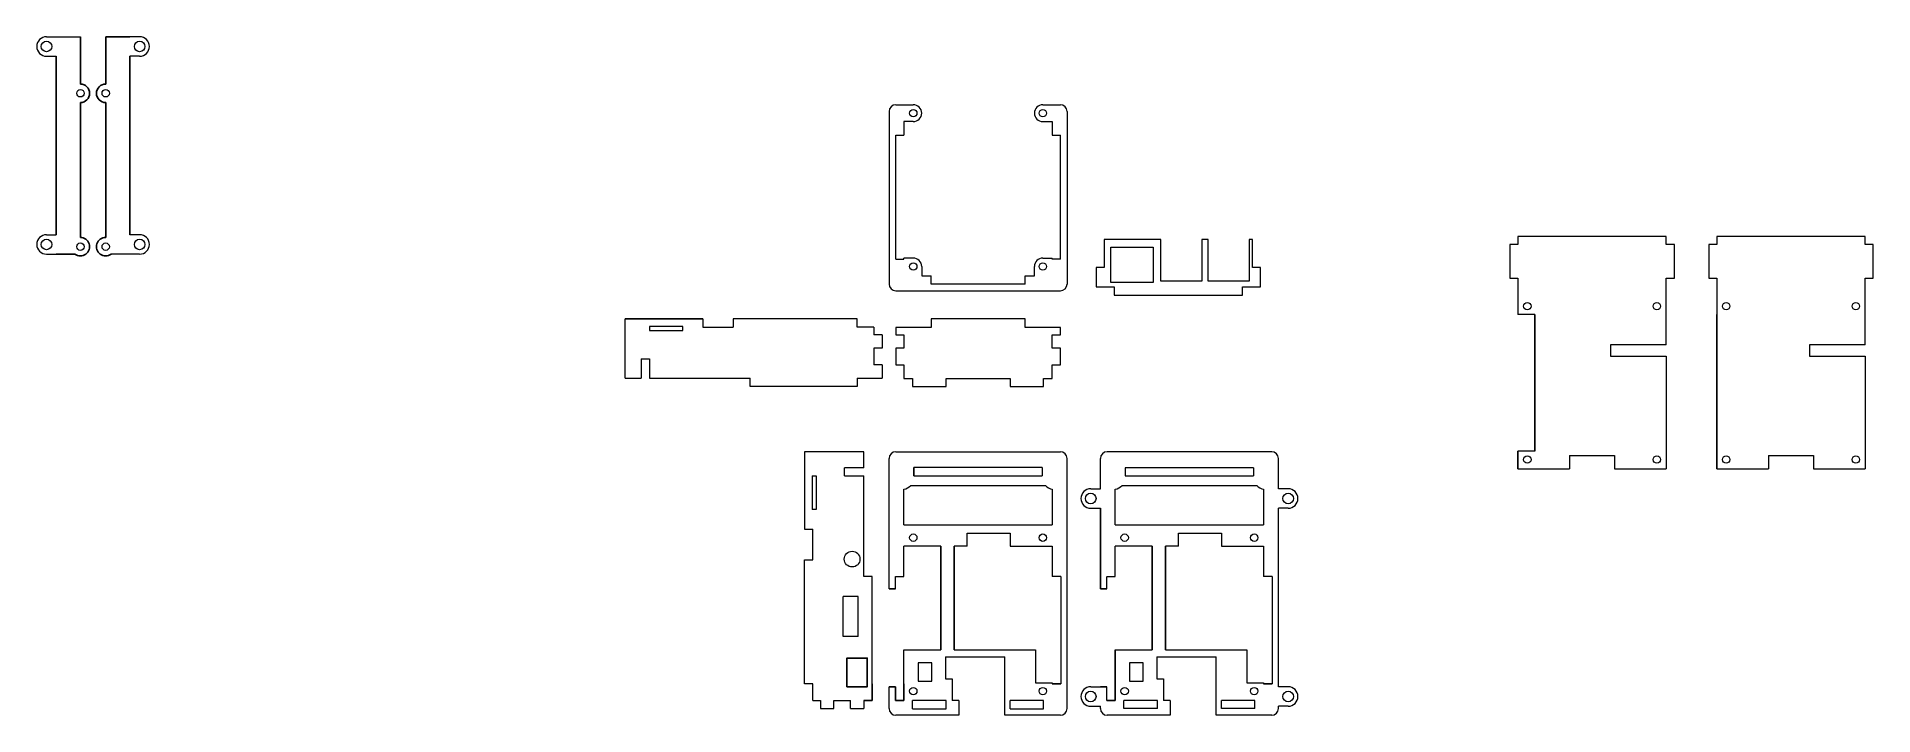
# Model space of a CAD drawing. Header units: millimetres. Extents: x -207 to 488, y 37 to 293.
import ezdxf

# ---------------------------------------------------------------- set-up
doc = ezdxf.new("R2010")
doc.units = ezdxf.units.MM

msp = doc.modelspace()

# ---------------------------------------------------------------- linework, layer by layer
at = {"color": 7, "linetype": 'Continuous', "lineweight": 15}
for p, q in [((-202.86, 293.49), (-190.03, 293.49)), ((-167.63, 293.49), (-171.32, 293.49)), ((-202.86, 286.12), (-199.17, 286.12)), ((-167.63, 286.12), (-171.32, 286.12)), ((115.87, 265.22), (115.87, 199.94)), ((118.41, 267.76), (125.01, 267.76)), ((174.03, 267.76), (180.64, 267.76)), ((183.18, 265.22), (183.18, 199.94)), ((125.01, 261.41), (121.45, 261.41)), ((121.45, 261.41), (121.45, 256.2)), ((174.03, 261.41), (177.59, 261.41)), ((177.59, 261.41), (177.59, 256.2)), ((118.41, 256.2), (121.45, 256.2)), ((118.41, 209.34), (118.41, 256.2)), ((177.59, 256.2), (180.64, 256.2)), ((180.64, 209.34), (180.64, 256.2)), ((-202.86, 218.6), (-199.17, 218.6)), ((-167.63, 218.6), (-171.32, 218.6)), ((197.2, 216.72), (197.2, 206.21)), ((218.61, 216.72), (197.2, 216.72)), ((218.61, 200.98), (218.61, 216.72)), ((234.1, 216.72), (234.1, 200.98)), ((236.54, 216.72), (234.1, 216.72)), ((236.54, 200.98), (236.54, 216.72)), ((252.04, 216.72), (252.04, 200.98)), ((253.33, 216.72), (252.04, 216.72)), ((253.33, 206.21), (253.33, 216.72)), ((353.71, 217.96), (353.71, 214.91)), ((409.84, 217.96), (353.71, 217.96)), ((409.84, 214.91), (409.84, 217.96)), ((428.94, 217.96), (428.94, 214.91)), ((485.07, 217.96), (428.94, 217.96)), ((485.07, 214.91), (485.07, 217.96)), ((-202.86, 211.23), (-199.17, 211.23)), ((-167.63, 211.23), (-178.41, 211.23)), ((118.41, 209.34), (121.45, 209.34)), ((121.45, 209.34), (121.45, 209.72)), ((125.01, 209.72), (121.45, 209.72)), ((174.03, 209.72), (177.59, 209.72)), ((177.59, 209.34), (177.59, 209.72)), ((180.64, 209.34), (177.59, 209.34)), ((199.74, 213.85), (215.74, 213.85)), ((199.74, 200.47), (199.74, 213.85)), ((215.74, 213.85), (215.74, 200.47)), ((350.66, 214.91), (350.66, 202.21)), ((353.71, 214.91), (350.66, 214.91)), ((412.89, 214.91), (409.84, 214.91)), ((412.89, 202.21), (412.89, 214.91)), ((425.89, 214.91), (425.89, 202.21)), ((428.94, 214.91), (425.89, 214.91)), ((488.12, 214.91), (485.07, 214.91)), ((488.12, 202.21), (488.12, 214.91)), ((128.18, 206.55), (128.18, 202.99)), ((128.18, 202.99), (131.74, 202.99)), ((131.74, 199.94), (131.74, 202.99)), ((167.3, 199.94), (167.3, 202.99)), ((167.3, 202.99), (170.86, 202.99)), ((170.86, 202.99), (170.86, 206.55)), ((197.2, 206.21), (194.15, 206.21)), ((194.15, 206.21), (194.15, 198.92)), ((256.38, 206.21), (253.33, 206.21)), ((256.38, 198.92), (256.38, 206.21)), ((350.66, 202.21), (353.71, 202.21)), ((353.71, 202.21), (353.71, 188.37)), ((409.84, 202.21), (412.89, 202.21)), ((409.84, 176.94), (409.84, 202.21)), ((425.89, 202.21), (428.94, 202.21)), ((428.94, 202.21), (428.94, 188.37)), ((485.07, 202.21), (488.12, 202.21)), ((485.07, 176.94), (485.07, 202.21)), ((118.41, 197.4), (180.64, 197.4)), ((167.3, 199.94), (131.74, 199.94)), ((194.15, 198.92), (201.01, 198.92)), ((215.74, 200.47), (199.74, 200.47)), ((201.01, 198.92), (201.01, 195.74)), ((201.01, 195.74), (249.52, 195.74)), ((234.1, 200.98), (218.61, 200.98)), ((252.04, 200.98), (236.54, 200.98)), ((249.52, 198.92), (256.38, 198.92)), ((249.52, 195.74), (249.52, 198.92)), ((360.06, 188.37), (353.71, 188.37)), ((16.04, 164.3), (16.04, 186.78)), ((25.18, 183.91), (25.18, 182.34)), ((37.88, 183.91), (25.18, 183.91)), ((25.18, 182.34), (37.88, 182.34)), ((37.88, 182.34), (37.88, 183.91)), ((45.37, 186.78), (45.37, 183.61)), ((45.37, 183.61), (56.93, 183.61)), ((56.93, 186.78), (56.93, 183.61)), ((103.79, 186.78), (56.93, 186.78)), ((103.79, 183.61), (103.79, 186.78)), ((110.14, 183.61), (103.79, 183.61)), ((110.14, 183.61), (110.14, 180.76)), ((113.19, 180.76), (110.14, 180.76)), ((113.19, 180.76), (113.19, 175.68)), ((118.41, 183.54), (118.41, 180.7)), ((131.74, 183.54), (118.41, 183.54)), ((118.41, 180.7), (121.45, 180.7)), ((121.45, 180.7), (121.45, 175.62)), ((131.74, 186.72), (131.74, 183.54)), ((167.3, 186.72), (131.74, 186.72)), ((167.3, 183.54), (167.3, 186.72)), ((180.64, 183.54), (167.3, 183.54)), ((177.59, 180.7), (180.64, 180.7)), ((177.59, 175.62), (177.59, 180.7)), ((180.64, 180.7), (180.64, 183.54)), ((113.19, 175.68), (110.14, 175.68)), ((110.14, 175.68), (110.14, 169.38)), ((118.41, 175.62), (118.41, 169.32)), ((121.45, 175.62), (118.41, 175.62)), ((180.64, 175.62), (177.59, 175.62)), ((180.64, 169.32), (180.64, 175.62)), ((409.84, 176.94), (388.76, 176.94)), ((388.76, 176.94), (388.76, 172.62)), ((485.07, 176.94), (463.99, 176.94)), ((463.99, 176.94), (463.99, 172.62)), ((22.13, 171.59), (22.13, 164.3)), ((22.13, 171.59), (25.18, 171.59)), ((25.18, 171.59), (25.18, 164.3)), ((113.19, 169.38), (110.14, 169.38)), ((113.19, 169.38), (113.19, 164.3)), ((118.41, 169.32), (121.45, 169.32)), ((121.45, 169.32), (121.45, 164.24)), ((177.59, 169.32), (180.64, 169.32)), ((177.59, 164.24), (177.59, 169.32)), ((388.76, 172.62), (409.84, 172.62)), ((409.84, 172.62), (409.84, 129.95)), ((463.99, 172.62), (485.07, 172.62)), ((485.07, 172.62), (485.07, 129.95)), ((16.04, 164.3), (22.13, 164.3)), ((25.18, 164.3), (63.28, 164.3)), ((63.28, 161.13), (63.28, 164.3)), ((103.79, 161.13), (63.28, 161.13)), ((103.79, 164.3), (113.19, 164.3)), ((103.79, 164.3), (103.79, 161.13)), ((121.45, 164.24), (124.76, 164.24)), ((124.76, 164.24), (124.76, 161.19)), ((124.76, 161.19), (137.46, 161.19)), ((137.46, 164.24), (161.59, 164.24)), ((137.46, 161.19), (137.46, 164.24)), ((161.59, 164.24), (161.59, 161.19)), ((161.59, 161.19), (174.29, 161.19)), ((174.29, 164.24), (177.59, 164.24)), ((174.29, 161.19), (174.29, 164.24)), ((83.84, 136.49), (83.84, 107.13)), ((106.32, 136.49), (83.84, 136.49)), ((106.32, 130.4), (106.32, 136.49)), ((115.87, 84.66), (115.87, 133.93)), ((118.41, 136.47), (180.64, 136.47)), ((183.18, 39.31), (183.18, 133.93)), ((195.81, 122.47), (195.81, 133.93)), ((260.58, 136.47), (198.35, 136.47)), ((263.12, 122.47), (263.12, 133.93)), ((360.06, 136.68), (353.71, 136.68)), ((373.24, 135.03), (390.28, 135.03)), ((373.24, 135.03), (373.24, 129.95)), ((390.28, 135.03), (390.28, 129.95)), ((448.47, 135.03), (465.52, 135.03)), ((448.47, 135.03), (448.47, 129.95)), ((465.52, 135.03), (465.52, 129.95)), ((86.71, 127.32), (86.71, 114.62)), ((86.71, 127.32), (88.29, 127.32)), ((88.29, 127.32), (88.29, 114.62)), ((106.32, 130.4), (99.03, 130.4)), ((99.03, 127.32), (99.03, 130.4)), ((99.03, 127.32), (106.32, 127.32)), ((106.32, 89.22), (106.32, 127.32)), ((173.78, 130.5), (125.26, 130.5)), ((125.26, 127.32), (173.78, 127.32)), ((173.78, 130.5), (173.78, 127.32)), ((253.72, 130.37), (205.2, 130.37)), ((205.2, 130.37), (205.2, 127.32)), ((205.2, 127.32), (253.72, 127.32)), ((253.72, 130.37), (253.72, 127.32)), ((353.71, 129.95), (373.24, 129.95)), ((390.28, 129.95), (409.84, 129.95)), ((428.94, 129.95), (448.47, 129.95)), ((465.52, 129.95), (485.07, 129.95)), ((121.45, 108.78), (121.45, 122.27)), ((124.04, 123.67), (175.01, 123.67)), ((177.59, 122.27), (177.59, 108.78)), ((192.12, 122.47), (195.81, 122.47)), ((201.39, 108.78), (201.39, 122.27)), ((203.98, 123.67), (254.95, 123.67)), ((257.53, 122.27), (257.53, 108.78)), ((266.81, 122.47), (263.12, 122.47)), ((88.29, 114.62), (86.71, 114.62)), ((192.12, 115.09), (195.81, 115.09)), ((266.81, 115.09), (263.12, 115.09)), ((263.12, 47.57), (263.12, 115.09)), ((83.84, 107.13), (87.02, 107.13)), ((87.02, 95.57), (87.02, 107.13)), ((121.45, 108.78), (177.59, 108.78)), ((145.33, 105.61), (161.71, 105.61)), ((145.33, 100.78), (145.33, 105.61)), ((161.71, 105.61), (161.71, 100.78)), ((201.39, 108.78), (257.53, 108.78)), ((225.27, 105.61), (241.65, 105.61)), ((225.27, 100.78), (225.27, 105.61)), ((241.65, 105.61), (241.65, 100.78)), ((121.45, 89.22), (121.45, 100.78)), ((135.45, 100.78), (121.45, 100.78)), ((145.33, 100.78), (140.45, 100.78)), ((161.71, 100.78), (177.59, 100.78)), ((177.59, 100.78), (177.59, 89.22)), ((201.39, 89.22), (201.39, 100.78)), ((215.39, 100.78), (201.39, 100.78)), ((225.27, 100.78), (220.39, 100.78)), ((241.65, 100.78), (257.53, 100.78)), ((257.53, 100.78), (257.53, 89.22)), ((83.84, 48.71), (83.84, 95.57)), ((83.84, 95.57), (87.02, 95.57)), ((109.5, 89.22), (106.32, 89.22)), ((109.5, 48.71), (109.5, 89.22)), ((118.28, 89.22), (121.45, 89.22)), ((118.28, 84.66), (118.28, 89.22)), ((180.76, 89.22), (177.59, 89.22)), ((180.76, 89.22), (180.76, 48.71)), ((198.22, 84.66), (198.22, 89.22)), ((198.35, 89.22), (201.39, 89.22)), ((260.7, 89.22), (257.53, 89.22)), ((260.7, 89.22), (260.7, 48.71)), ((98.54, 66.62), (98.54, 81.71)), ((104.13, 81.71), (98.54, 81.71)), ((104.13, 66.62), (104.13, 81.71)), ((104.13, 66.62), (98.54, 66.62)), ((121.45, 48.71), (121.45, 61.59)), ((121.45, 61.59), (135.45, 61.59)), ((132.05, 56.64), (126.88, 56.64)), ((126.88, 56.64), (126.88, 49.69)), ((132.05, 49.69), (132.05, 56.64)), ((137.15, 58.92), (159.68, 58.92)), ((137.15, 58.92), (137.15, 50.62)), ((140.45, 61.59), (171.24, 61.59)), ((159.68, 36.77), (159.68, 58.92)), ((171.24, 61.59), (171.24, 49.09)), ((201.39, 61.59), (215.39, 61.59)), ((212, 56.64), (206.82, 56.64)), ((206.82, 56.64), (206.82, 49.69)), ((212, 49.69), (212, 56.64)), ((217.09, 58.92), (239.62, 58.92)), ((217.09, 58.92), (217.09, 50.62)), ((220.39, 61.59), (251.18, 61.59)), ((239.62, 36.77), (239.62, 58.92)), ((251.18, 61.59), (251.18, 49.09)), ((87.02, 48.71), (83.84, 48.71)), ((87.02, 42.36), (87.02, 48.71)), ((126.88, 49.69), (132.05, 49.69)), ((137.15, 50.62), (139.67, 50.62)), ((139.67, 50.62), (139.67, 42.36)), ((171.24, 49.09), (177.59, 49.09)), ((177.59, 49.09), (177.59, 48.71)), ((206.82, 49.69), (212, 49.69)), ((217.09, 50.62), (219.61, 50.62)), ((219.61, 50.62), (219.61, 42.36)), ((251.18, 49.09), (257.53, 49.09)), ((257.53, 49.09), (257.53, 48.71)), ((87.02, 42.36), (89.86, 42.36)), ((89.86, 42.36), (89.86, 39.31)), ((94.94, 42.36), (101.24, 42.36)), ((94.94, 39.31), (94.94, 42.36)), ((101.24, 39.31), (101.24, 42.36)), ((106.32, 42.36), (106.32, 39.31)), ((115.87, 39.31), (115.87, 47.57)), ((137.46, 42.36), (124.76, 42.36)), ((124.76, 39.19), (124.76, 42.36)), ((137.46, 39.19), (137.46, 42.36)), ((142.21, 42.36), (139.67, 42.36)), ((142.21, 42.36), (142.21, 36.77)), ((174.29, 42.36), (161.59, 42.36)), ((161.59, 39.19), (161.59, 42.36)), ((174.29, 39.19), (174.29, 42.36)), ((192.12, 47.57), (195.81, 47.57)), ((198.22, 42.36), (198.22, 47.57)), ((204.7, 39.31), (204.7, 42.36)), ((217.4, 42.36), (204.7, 42.36)), ((217.4, 39.31), (217.4, 42.36)), ((222.15, 42.36), (219.61, 42.36)), ((222.15, 42.36), (222.15, 36.77)), ((254.23, 42.36), (241.53, 42.36)), ((241.53, 39.31), (241.53, 42.36)), ((254.23, 39.31), (254.23, 42.36)), ((266.81, 47.57), (263.12, 47.57)), ((89.86, 39.31), (94.94, 39.31)), ((101.24, 39.31), (106.32, 39.31)), ((142.21, 36.77), (118.41, 36.77)), ((124.76, 39.19), (137.46, 39.19)), ((180.64, 36.77), (159.68, 36.77)), ((161.59, 39.19), (174.29, 39.19)), ((192.12, 40.2), (195.81, 40.2)), ((195.81, 39.31), (195.81, 40.2)), ((222.15, 36.77), (198.35, 36.77)), ((217.4, 39.31), (204.7, 39.31)), ((260.58, 36.77), (239.62, 36.77)), ((254.23, 39.31), (241.53, 39.31)), ((266.81, 40.2), (263.12, 40.2)), ((263.12, 39.31), (263.12, 40.2))]:
    msp.add_line(p, q, dxfattribs=at)
for p, q in [((-190.03, 275.6), (-190.03, 293.49)), ((-180.46, 275.6), (-180.46, 293.49)), ((-180.46, 293.49), (-171.32, 293.49)), ((-199.17, 286.12), (-199.17, 218.6)), ((-171.32, 286.12), (-171.32, 218.6)), ((-190.03, 217.56), (-190.03, 268.6)), ((-180.46, 217.56), (-180.46, 268.6)), ((-199.17, 211.23), (-192.09, 211.23)), ((360.06, 136.68), (360.06, 188.37)), ((428.94, 188.37), (428.94, 129.95)), ((16.04, 186.78), (45.37, 186.78)), ((353.71, 136.68), (353.71, 129.95)), ((125.26, 127.32), (125.26, 130.5)), ((195.81, 115.09), (195.81, 84.66)), ((135.45, 61.59), (135.45, 100.78)), ((140.45, 61.59), (140.45, 100.78)), ((215.39, 61.59), (215.39, 100.78)), ((220.39, 61.59), (220.39, 100.78)), ((115.87, 84.66), (118.28, 84.66)), ((195.81, 84.66), (198.22, 84.66)), ((201.39, 61.59), (201.39, 42.36)), ((109.5, 48.71), (109.5, 42.36)), ((121.45, 48.71), (121.45, 42.36)), ((180.76, 48.71), (177.59, 48.71)), ((260.7, 48.71), (257.53, 48.71)), ((109.5, 42.36), (106.32, 42.36)), ((115.87, 47.57), (118.28, 47.57)), ((118.28, 47.57), (118.28, 42.36)), ((121.45, 42.36), (118.28, 42.36)), ((195.81, 47.57), (198.22, 47.57)), ((201.39, 42.36), (198.22, 42.36))]:
    msp.add_line(p, q)
msp.add_lwpolyline([(99.92, 47.57), (107.58, 47.57), (107.58, 58.44), (99.92, 58.44)], close=True)
for centre, radius in [((-202.86, 289.81), 2), ((-167.63, 289.81), 2), ((-190.03, 272.1), 1.4), ((-180.46, 272.1), 1.4), ((125.01, 264.59), 1.4), ((174.03, 264.59), 1.4), ((-202.86, 214.91), 2), ((-190.03, 214.06), 1.4), ((-180.46, 214.06), 1.4), ((-167.63, 214.91), 2), ((125.01, 206.55), 1.4), ((174.03, 206.55), 1.4), ((357.26, 191.54), 1.4), ((406.28, 191.54), 1.4), ((432.5, 191.54), 1.4), ((481.52, 191.54), 1.4), ((357.26, 133.51), 1.4), ((406.28, 133.51), 1.4), ((432.5, 133.51), 1.4), ((481.52, 133.51), 1.4), ((192.12, 118.78), 2), ((266.81, 118.78), 2), ((125.01, 103.96), 1.4), ((174.03, 103.96), 1.4), ((204.95, 103.96), 1.4), ((253.97, 103.96), 1.4), ((101.87, 95.85), 2.97), ((125.01, 45.92), 1.4), ((174.03, 45.92), 1.4), ((192.12, 43.89), 2), ((204.95, 45.92), 1.4), ((253.97, 45.92), 1.4), ((266.81, 43.89), 2)]:
    msp.add_circle(centre, radius, dxfattribs=at)
for centre, radius, start, end in [((-202.86, 289.81), 3.69, 90, 270), ((-167.63, 289.81), 3.69, 270, 90), ((118.41, 265.22), 2.54, 90, 180), ((125.01, 264.59), 3.18, 270, 90), ((174.03, 264.59), 3.18, 90, 270), ((180.64, 265.22), 2.54, 0, 90), ((-202.86, 214.91), 3.69, 90, 270), ((-167.63, 214.91), 3.69, 270, 90), ((125.01, 206.55), 3.17, 0, 90), ((174.03, 206.55), 3.18, 90, 180), ((118.41, 199.94), 2.54, 180, 270), ((180.64, 199.94), 2.54, 270, 0), ((118.41, 133.93), 2.54, 90, 180), ((180.64, 133.93), 2.54, 0, 90), ((198.35, 133.93), 2.54, 90, 180), ((260.58, 133.93), 2.54, 0, 90), ((120.6, 126.93), 4.74, 280.3479, 316.44836), ((178.44, 126.93), 4.74, 223.55164, 259.6521), ((192.12, 118.78), 3.69, 90, 270), ((200.54, 126.93), 4.74, 280.3479, 316.44836), ((258.38, 126.93), 4.74, 223.55164, 259.6521), ((266.81, 118.78), 3.69, 270, 90), ((192.12, 43.89), 3.69, 90, 270), ((266.81, 43.89), 3.69, 270, 90), ((118.41, 39.31), 2.54, 180, 270), ((180.64, 39.31), 2.54, 270, 0), ((198.35, 39.31), 2.54, 180, 270), ((260.58, 39.31), 2.54, 270, 0)]:
    msp.add_arc(centre, radius, start, end, dxfattribs=at)
for centre, start, end in [((-190.03, 272.1), 270, 90), ((-180.46, 272.1), 90, 270), ((-190.03, 214.06), 234.00113, 90), ((-180.46, 214.06), 90, 305.99887)]:
    msp.add_arc(centre, 3.5, start, end)

doc.saveas('drawing.dxf')
